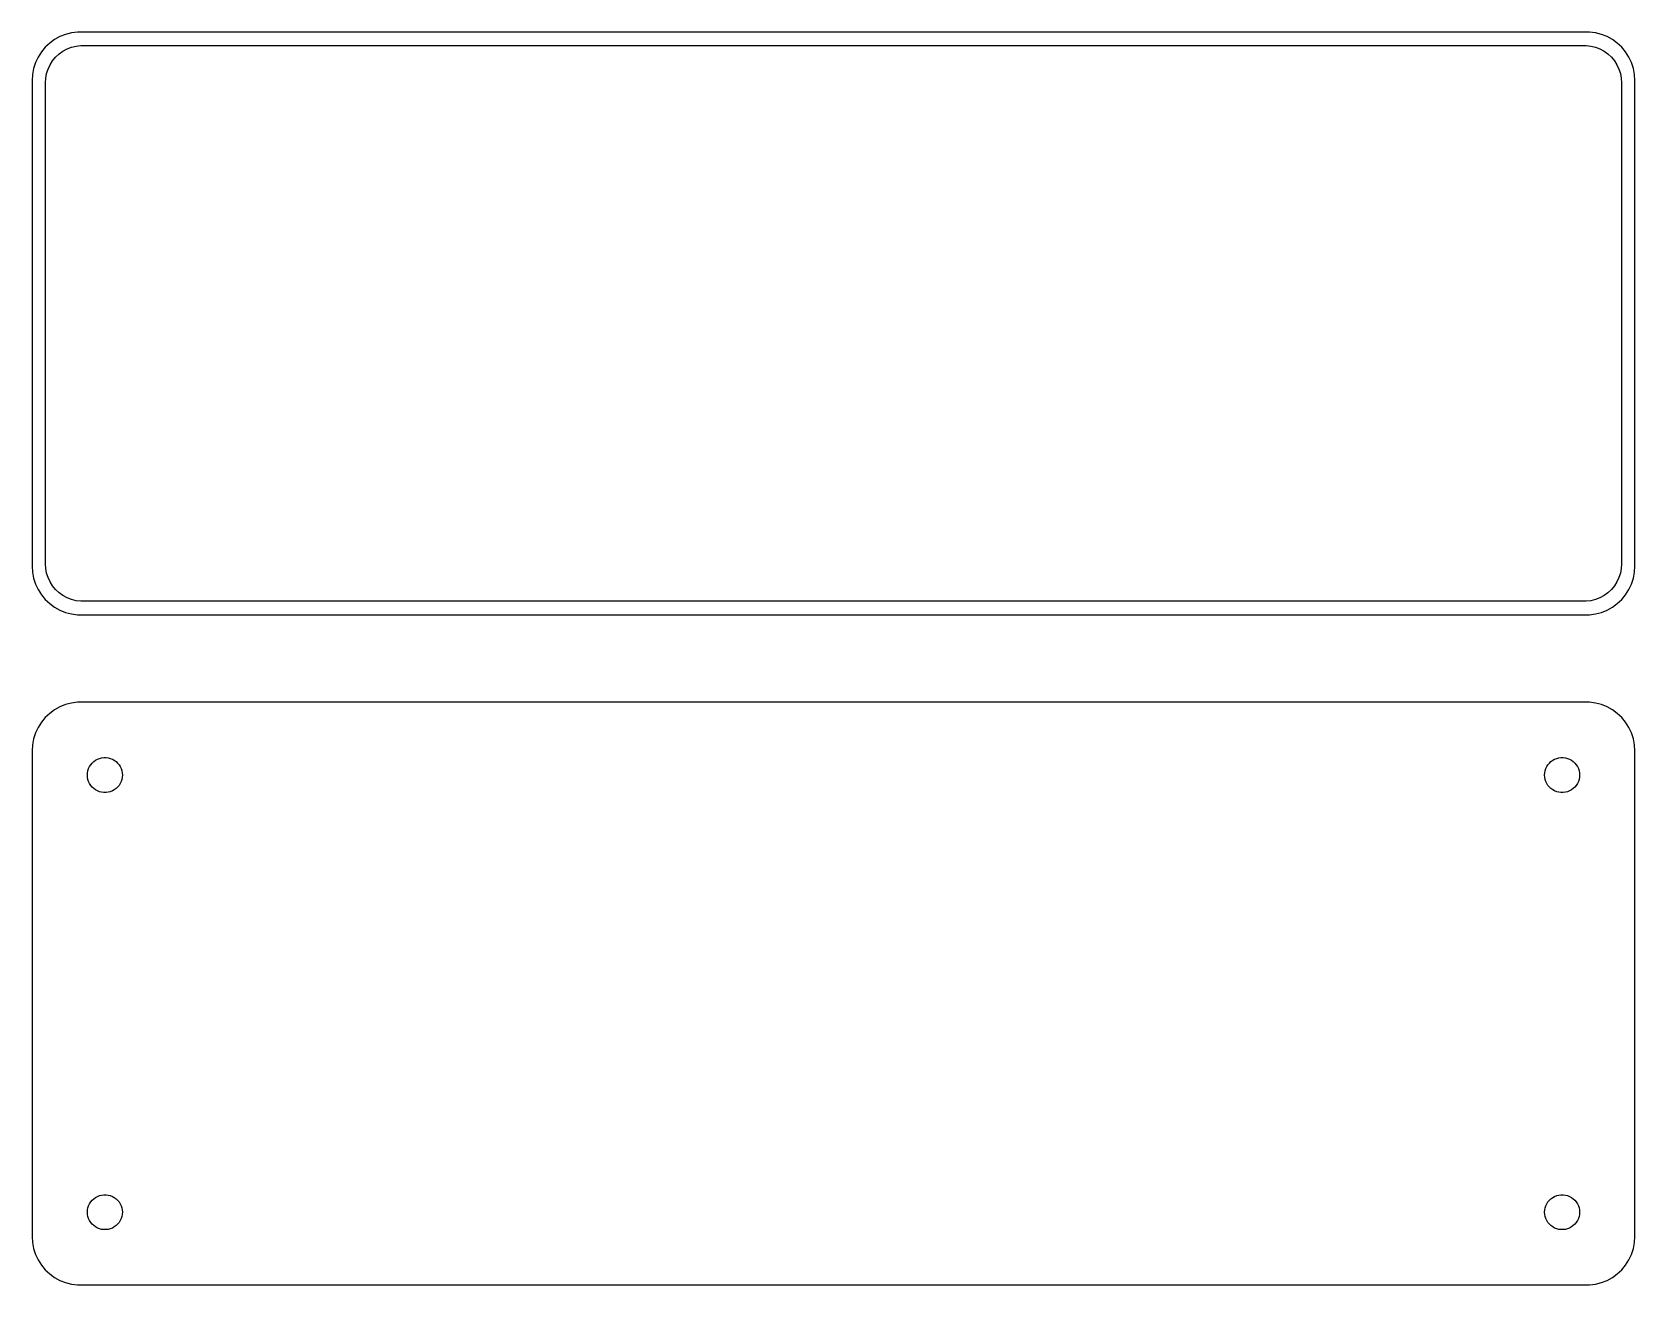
# Model space of a CAD drawing. Header units: metres. Extents: x -82 to 82, y 39 to 168.
import ezdxf

# ---------------------------------------------------------------- set-up
doc = ezdxf.new("R2010")
doc.units = ezdxf.units.M

msp = doc.modelspace()

# ---------------------------------------------------------------- linework, layer by layer
for p, q in [((-80.6871, 166.853), (-81.1448, 166.423)), ((-80.1791, 167.222), (-80.6871, 166.853)), ((-79.6289, 167.524), (-80.1791, 167.222)), ((-79.0451, 167.755), (-79.6289, 167.524)), ((-78.4369, 167.911), (-79.0451, 167.755)), ((-77.8139, 167.99), (-78.4369, 167.911)), ((77.8139, 167.99), (-77.8139, 167.99)), ((78.4369, 167.911), (77.8139, 167.99)), ((79.0451, 167.755), (78.4369, 167.911)), ((79.6289, 167.524), (79.0451, 167.755)), ((80.1791, 167.222), (79.6289, 167.524)), ((80.6871, 166.853), (80.1791, 167.222)), ((81.1448, 166.423), (80.6871, 166.853)), ((-81.8815, 165.409), (-82.1489, 164.841)), ((-81.5451, 165.939), (-81.8815, 165.409)), ((-81.1448, 166.423), (-81.5451, 165.939)), ((-80.6408, 164.614), (-80.3805, 165.024)), ((-80.3805, 165.024), (-80.0707, 165.399)), ((-80.0707, 165.399), (-79.7165, 165.731)), ((-79.7165, 165.731), (-79.3234, 166.017)), ((-79.3234, 166.017), (-78.8975, 166.251)), ((-78.8975, 166.251), (-78.4457, 166.43)), ((-78.4457, 166.43), (-77.9751, 166.551)), ((-77.9751, 166.551), (-77.493, 166.612)), ((-77.493, 166.612), (77.493, 166.612)), ((77.493, 166.612), (77.9751, 166.551)), ((77.9751, 166.551), (78.4457, 166.43)), ((78.4457, 166.43), (78.8975, 166.251)), ((78.8975, 166.251), (79.3234, 166.017)), ((79.3234, 166.017), (79.7165, 165.731)), ((79.7165, 165.731), (80.0707, 165.399)), ((80.0707, 165.399), (80.3805, 165.024)), ((80.3805, 165.024), (80.6408, 164.614)), ((81.5451, 165.939), (81.1448, 166.423)), ((81.8815, 165.409), (81.5451, 165.939)), ((82.1489, 164.841), (81.8815, 165.409)), ((-82.4606, 163.627), (-82.5, 163)), ((-82.3429, 164.243), (-82.4606, 163.627)), ((-82.1489, 164.841), (-82.3429, 164.243)), ((-81.089, 163.235), (-80.9979, 163.712)), ((-80.9979, 163.712), (-80.8477, 164.174)), ((-80.8477, 164.174), (-80.6408, 164.614)), ((80.6408, 164.614), (80.8477, 164.174)), ((80.8477, 164.174), (80.9979, 163.712)), ((80.9979, 163.712), (81.089, 163.235)), ((82.3429, 164.243), (82.1489, 164.841)), ((82.4606, 163.627), (82.3429, 164.243)), ((82.5, 163), (82.4606, 163.627)), ((-82.5, 163), (-82.5, 113)), ((-81.1195, 162.75), (-81.089, 163.235)), ((-81.1195, 113.25), (-81.1195, 162.75)), ((81.089, 163.235), (81.1195, 162.75)), ((81.1195, 162.75), (81.1195, 113.25)), ((82.5, 113), (82.5, 163)), ((-82.5, 113), (-82.4606, 112.373)), ((-82.4606, 112.373), (-82.3429, 111.757)), ((-81.089, 112.765), (-81.1195, 113.25)), ((-80.9979, 112.288), (-81.089, 112.765)), ((-80.8477, 111.826), (-80.9979, 112.288)), ((80.9979, 112.288), (80.8477, 111.826)), ((81.089, 112.765), (80.9979, 112.288)), ((81.1195, 113.25), (81.089, 112.765)), ((82.3429, 111.757), (82.4606, 112.373)), ((82.4606, 112.373), (82.5, 113)), ((-82.3429, 111.757), (-82.1489, 111.159)), ((-82.1489, 111.159), (-81.8815, 110.591)), ((-81.8815, 110.591), (-81.5451, 110.061)), ((-80.6408, 111.386), (-80.8477, 111.826)), ((-80.3805, 110.976), (-80.6408, 111.386)), ((-80.0707, 110.601), (-80.3805, 110.976)), ((-79.7165, 110.269), (-80.0707, 110.601)), ((80.0707, 110.601), (79.7165, 110.269)), ((80.3805, 110.976), (80.0707, 110.601)), ((80.6408, 111.386), (80.3805, 110.976)), ((80.8477, 111.826), (80.6408, 111.386)), ((81.5451, 110.061), (81.8815, 110.591)), ((81.8815, 110.591), (82.1489, 111.159)), ((82.1489, 111.159), (82.3429, 111.757)), ((-81.5451, 110.061), (-81.1448, 109.577)), ((-81.1448, 109.577), (-80.6871, 109.147)), ((-80.6871, 109.147), (-80.1791, 108.778)), ((-79.3234, 109.983), (-79.7165, 110.269)), ((-78.8975, 109.749), (-79.3234, 109.983)), ((-78.4457, 109.57), (-78.8975, 109.749)), ((-77.9751, 109.449), (-78.4457, 109.57)), ((-77.493, 109.388), (-77.9751, 109.449)), ((77.493, 109.388), (-77.493, 109.388)), ((77.9751, 109.449), (77.493, 109.388)), ((78.4457, 109.57), (77.9751, 109.449)), ((78.8975, 109.749), (78.4457, 109.57)), ((79.3234, 109.983), (78.8975, 109.749)), ((79.7165, 110.269), (79.3234, 109.983)), ((80.1791, 108.778), (80.6871, 109.147)), ((80.6871, 109.147), (81.1448, 109.577)), ((81.1448, 109.577), (81.5451, 110.061)), ((-80.1791, 108.778), (-79.6289, 108.476)), ((-79.6289, 108.476), (-79.0451, 108.245)), ((-79.0451, 108.245), (-78.4369, 108.089)), ((-78.4369, 108.089), (-77.8139, 108.01)), ((-77.8139, 108.01), (77.8139, 108.01)), ((77.8139, 108.01), (78.4369, 108.089)), ((78.4369, 108.089), (79.0451, 108.245)), ((79.0451, 108.245), (79.6289, 108.476)), ((79.6289, 108.476), (80.1791, 108.778)), ((-81.1448, 97.4227), (-81.5451, 96.9389)), ((-80.6871, 97.8526), (-81.1448, 97.4227)), ((-80.1791, 98.2216), (-80.6871, 97.8526)), ((-79.6289, 98.5241), (-80.1791, 98.2216)), ((-79.0451, 98.7553), (-79.6289, 98.5241)), ((-78.4369, 98.9114), (-79.0451, 98.7553)), ((-77.8139, 98.9901), (-78.4369, 98.9114)), ((77.8139, 98.9901), (-77.8139, 98.9901)), ((78.4369, 98.9114), (77.8139, 98.9901)), ((79.0451, 98.7553), (78.4369, 98.9114)), ((79.6289, 98.5241), (79.0451, 98.7553)), ((80.1791, 98.2216), (79.6289, 98.5241)), ((80.6871, 97.8526), (80.1791, 98.2216)), ((81.1448, 97.4227), (80.6871, 97.8526)), ((81.5451, 96.9389), (81.1448, 97.4227)), ((-82.1489, 95.8406), (-82.3429, 95.2434)), ((-81.8815, 96.4088), (-82.1489, 95.8406)), ((-81.5451, 96.9389), (-81.8815, 96.4088)), ((81.8815, 96.4088), (81.5451, 96.9389)), ((82.1489, 95.8406), (81.8815, 96.4088)), ((82.3429, 95.2434), (82.1489, 95.8406)), ((-82.4606, 94.6267), (-82.5, 94)), ((-82.3429, 95.2434), (-82.4606, 94.6267)), ((82.4606, 94.6267), (82.3429, 95.2434)), ((82.5, 94), (82.4606, 94.6267)), ((-82.5, 94), (-82.5, 44)), ((-76.5773, 92.3672), (-76.4562, 92.558)), ((-76.4562, 92.558), (-76.3121, 92.7322)), ((-76.3121, 92.7322), (-76.1474, 92.8869)), ((-76.1474, 92.8869), (-75.9645, 93.0198)), ((-75.9645, 93.0198), (-75.7664, 93.1287)), ((-75.7664, 93.1287), (-75.5562, 93.2119)), ((-75.5562, 93.2119), (-75.3373, 93.2681)), ((-75.3373, 93.2681), (-75.113, 93.2964)), ((-75.113, 93.2964), (-74.887, 93.2964)), ((-74.887, 93.2964), (-74.6627, 93.2681)), ((-74.6627, 93.2681), (-74.4438, 93.2119)), ((-74.4438, 93.2119), (-74.2336, 93.1287)), ((-74.2336, 93.1287), (-74.0355, 93.0198)), ((-74.0355, 93.0198), (-73.8526, 92.8869)), ((-73.8526, 92.8869), (-73.6879, 92.7322)), ((-73.6879, 92.7322), (-73.5438, 92.558)), ((-73.5438, 92.558), (-73.4226, 92.3672)), ((73.4226, 92.3672), (73.5438, 92.558)), ((73.5438, 92.558), (73.6879, 92.7322)), ((73.6879, 92.7322), (73.8526, 92.8869)), ((73.8526, 92.8869), (74.0355, 93.0198)), ((74.0355, 93.0198), (74.2336, 93.1287)), ((74.2336, 93.1287), (74.4438, 93.2119)), ((74.4438, 93.2119), (74.6627, 93.2681)), ((74.6627, 93.2681), (74.887, 93.2964)), ((74.887, 93.2964), (75.113, 93.2964)), ((75.113, 93.2964), (75.3373, 93.2681)), ((75.3373, 93.2681), (75.5562, 93.2119)), ((75.5562, 93.2119), (75.7664, 93.1287)), ((75.7664, 93.1287), (75.9645, 93.0198)), ((75.9645, 93.0198), (76.1474, 92.8869)), ((76.1474, 92.8869), (76.3121, 92.7322)), ((76.3121, 92.7322), (76.4562, 92.558)), ((76.4562, 92.558), (76.5773, 92.3672)), ((82.5, 44), (82.5, 94)), ((-76.8, 91.5), (-76.7858, 91.7256)), ((-76.7858, 91.2744), (-76.8, 91.5)), ((-76.7858, 91.7256), (-76.7434, 91.9476)), ((-76.7434, 91.0524), (-76.7858, 91.2744)), ((-76.7434, 91.9476), (-76.6736, 92.1626)), ((-76.6736, 90.8374), (-76.7434, 91.0524)), ((-76.6736, 92.1626), (-76.5773, 92.3672)), ((-76.5773, 90.6328), (-76.6736, 90.8374)), ((-73.4226, 92.3672), (-73.3264, 92.1626)), ((-73.3264, 90.8374), (-73.4226, 90.6328)), ((-73.3264, 92.1626), (-73.2565, 91.9476)), ((-73.2565, 91.0524), (-73.3264, 90.8374)), ((-73.2565, 91.9476), (-73.2142, 91.7256)), ((-73.2142, 91.2744), (-73.2565, 91.0524)), ((-73.2142, 91.7256), (-73.2, 91.5)), ((-73.2, 91.5), (-73.2142, 91.2744)), ((73.2, 91.5), (73.2142, 91.7256)), ((73.2142, 91.2744), (73.2, 91.5)), ((73.2142, 91.7256), (73.2565, 91.9476)), ((73.2565, 91.0524), (73.2142, 91.2744)), ((73.2565, 91.9476), (73.3264, 92.1626)), ((73.3264, 90.8374), (73.2565, 91.0524)), ((73.3264, 92.1626), (73.4226, 92.3672)), ((73.4226, 90.6328), (73.3264, 90.8374)), ((76.5773, 92.3672), (76.6736, 92.1626)), ((76.6736, 90.8374), (76.5773, 90.6328)), ((76.6736, 92.1626), (76.7434, 91.9476)), ((76.7434, 91.0524), (76.6736, 90.8374)), ((76.7434, 91.9476), (76.7858, 91.7256)), ((76.7858, 91.2744), (76.7434, 91.0524)), ((76.7858, 91.7256), (76.8, 91.5)), ((76.8, 91.5), (76.7858, 91.2744)), ((-76.4562, 90.442), (-76.5773, 90.6328)), ((-76.3121, 90.2678), (-76.4562, 90.442)), ((-76.1474, 90.1131), (-76.3121, 90.2678)), ((-75.9645, 89.9802), (-76.1474, 90.1131)), ((-75.7664, 89.8713), (-75.9645, 89.9802)), ((-75.5562, 89.7881), (-75.7664, 89.8713)), ((-75.3373, 89.7319), (-75.5562, 89.7881)), ((-75.113, 89.7036), (-75.3373, 89.7319)), ((-74.887, 89.7036), (-75.113, 89.7036)), ((-74.6627, 89.7319), (-74.887, 89.7036)), ((-74.4438, 89.7881), (-74.6627, 89.7319)), ((-74.2336, 89.8713), (-74.4438, 89.7881)), ((-74.0355, 89.9802), (-74.2336, 89.8713)), ((-73.8526, 90.1131), (-74.0355, 89.9802)), ((-73.6879, 90.2678), (-73.8526, 90.1131)), ((-73.5438, 90.442), (-73.6879, 90.2678)), ((-73.4226, 90.6328), (-73.5438, 90.442)), ((73.5438, 90.442), (73.4226, 90.6328)), ((73.6879, 90.2678), (73.5438, 90.442)), ((73.8526, 90.1131), (73.6879, 90.2678)), ((74.0355, 89.9802), (73.8526, 90.1131)), ((74.2336, 89.8713), (74.0355, 89.9802)), ((74.4438, 89.7881), (74.2336, 89.8713)), ((74.6627, 89.7319), (74.4438, 89.7881)), ((74.887, 89.7036), (74.6627, 89.7319)), ((75.113, 89.7036), (74.887, 89.7036)), ((75.3373, 89.7319), (75.113, 89.7036)), ((75.5562, 89.7881), (75.3373, 89.7319)), ((75.7664, 89.8713), (75.5562, 89.7881)), ((75.9645, 89.9802), (75.7664, 89.8713)), ((76.1474, 90.1131), (75.9645, 89.9802)), ((76.3121, 90.2678), (76.1474, 90.1131)), ((76.4562, 90.442), (76.3121, 90.2678)), ((76.5773, 90.6328), (76.4562, 90.442)), ((-76.3121, 47.7322), (-76.1474, 47.8869)), ((-76.1474, 47.8869), (-75.9645, 48.0198)), ((-75.9645, 48.0198), (-75.7664, 48.1287)), ((-75.7664, 48.1287), (-75.5562, 48.2119)), ((-75.5562, 48.2119), (-75.3373, 48.2681)), ((-75.3373, 48.2681), (-75.113, 48.2964)), ((-75.113, 48.2964), (-74.887, 48.2964)), ((-74.887, 48.2964), (-74.6627, 48.2681)), ((-74.6627, 48.2681), (-74.4438, 48.2119)), ((-74.4438, 48.2119), (-74.2336, 48.1287)), ((-74.2336, 48.1287), (-74.0355, 48.0198)), ((-74.0355, 48.0198), (-73.8526, 47.8869)), ((-73.8526, 47.8869), (-73.6879, 47.7322)), ((73.6879, 47.7322), (73.8526, 47.8869)), ((73.8526, 47.8869), (74.0355, 48.0198)), ((74.0355, 48.0198), (74.2336, 48.1287)), ((74.2336, 48.1287), (74.4438, 48.2119)), ((74.4438, 48.2119), (74.6627, 48.2681)), ((74.6627, 48.2681), (74.887, 48.2964)), ((74.887, 48.2964), (75.113, 48.2964)), ((75.113, 48.2964), (75.3373, 48.2681)), ((75.3373, 48.2681), (75.5562, 48.2119)), ((75.5562, 48.2119), (75.7664, 48.1287)), ((75.7664, 48.1287), (75.9645, 48.0198)), ((75.9645, 48.0198), (76.1474, 47.8869)), ((76.1474, 47.8869), (76.3121, 47.7322)), ((-76.8, 46.5), (-76.7858, 46.7256)), ((-76.7858, 46.2744), (-76.8, 46.5)), ((-76.7858, 46.7256), (-76.7434, 46.9476)), ((-76.7434, 46.0524), (-76.7858, 46.2744)), ((-76.7434, 46.9476), (-76.6736, 47.1626)), ((-76.6736, 47.1626), (-76.5773, 47.3672)), ((-76.5773, 47.3672), (-76.4562, 47.558)), ((-76.4562, 47.558), (-76.3121, 47.7322)), ((-73.6879, 47.7322), (-73.5438, 47.558)), ((-73.5438, 47.558), (-73.4226, 47.3672)), ((-73.4226, 47.3672), (-73.3264, 47.1626)), ((-73.3264, 47.1626), (-73.2565, 46.9476)), ((-73.2565, 46.9476), (-73.2142, 46.7256)), ((-73.2142, 46.2744), (-73.2565, 46.0524)), ((-73.2142, 46.7256), (-73.2, 46.5)), ((-73.2, 46.5), (-73.2142, 46.2744)), ((73.2, 46.5), (73.2142, 46.7256)), ((73.2142, 46.2744), (73.2, 46.5)), ((73.2142, 46.7256), (73.2565, 46.9476)), ((73.2565, 46.0524), (73.2142, 46.2744)), ((73.2565, 46.9476), (73.3264, 47.1626)), ((73.3264, 47.1626), (73.4226, 47.3672)), ((73.4226, 47.3672), (73.5438, 47.558)), ((73.5438, 47.558), (73.6879, 47.7322)), ((76.3121, 47.7322), (76.4562, 47.558)), ((76.4562, 47.558), (76.5773, 47.3672)), ((76.5773, 47.3672), (76.6736, 47.1626)), ((76.6736, 47.1626), (76.7434, 46.9476)), ((76.7434, 46.9476), (76.7858, 46.7256)), ((76.7858, 46.2744), (76.7434, 46.0524)), ((76.7858, 46.7256), (76.8, 46.5)), ((76.8, 46.5), (76.7858, 46.2744)), ((-76.6736, 45.8374), (-76.7434, 46.0524)), ((-76.5773, 45.6328), (-76.6736, 45.8374)), ((-76.4562, 45.442), (-76.5773, 45.6328)), ((-76.3121, 45.2678), (-76.4562, 45.442)), ((-76.1474, 45.1131), (-76.3121, 45.2678)), ((-75.9645, 44.9802), (-76.1474, 45.1131)), ((-75.7664, 44.8713), (-75.9645, 44.9802)), ((-75.5562, 44.7881), (-75.7664, 44.8713)), ((-75.3373, 44.7319), (-75.5562, 44.7881)), ((-75.113, 44.7036), (-75.3373, 44.7319)), ((-74.887, 44.7036), (-75.113, 44.7036)), ((-74.6627, 44.7319), (-74.887, 44.7036)), ((-74.4438, 44.7881), (-74.6627, 44.7319)), ((-74.2336, 44.8713), (-74.4438, 44.7881)), ((-74.0355, 44.9802), (-74.2336, 44.8713)), ((-73.8526, 45.1131), (-74.0355, 44.9802)), ((-73.6879, 45.2678), (-73.8526, 45.1131)), ((-73.5438, 45.442), (-73.6879, 45.2678)), ((-73.4226, 45.6328), (-73.5438, 45.442)), ((-73.3264, 45.8374), (-73.4226, 45.6328)), ((-73.2565, 46.0524), (-73.3264, 45.8374)), ((73.3264, 45.8374), (73.2565, 46.0524)), ((73.4226, 45.6328), (73.3264, 45.8374)), ((73.5438, 45.442), (73.4226, 45.6328)), ((73.6879, 45.2678), (73.5438, 45.442)), ((73.8526, 45.1131), (73.6879, 45.2678)), ((74.0355, 44.9802), (73.8526, 45.1131)), ((74.2336, 44.8713), (74.0355, 44.9802)), ((74.4438, 44.7881), (74.2336, 44.8713)), ((74.6627, 44.7319), (74.4438, 44.7881)), ((74.887, 44.7036), (74.6627, 44.7319)), ((75.113, 44.7036), (74.887, 44.7036)), ((75.3373, 44.7319), (75.113, 44.7036)), ((75.5562, 44.7881), (75.3373, 44.7319)), ((75.7664, 44.8713), (75.5562, 44.7881)), ((75.9645, 44.9802), (75.7664, 44.8713)), ((76.1474, 45.1131), (75.9645, 44.9802)), ((76.3121, 45.2678), (76.1474, 45.1131)), ((76.4562, 45.442), (76.3121, 45.2678)), ((76.5773, 45.6328), (76.4562, 45.442)), ((76.6736, 45.8374), (76.5773, 45.6328)), ((76.7434, 46.0524), (76.6736, 45.8374)), ((-82.5, 44), (-82.4606, 43.3733)), ((-82.4606, 43.3733), (-82.3429, 42.7566)), ((82.3429, 42.7566), (82.4606, 43.3733)), ((82.4606, 43.3733), (82.5, 44)), ((-82.3429, 42.7566), (-82.1489, 42.1594)), ((-82.1489, 42.1594), (-81.8815, 41.5912)), ((-81.8815, 41.5912), (-81.5451, 41.0611)), ((81.5451, 41.0611), (81.8815, 41.5912)), ((81.8815, 41.5912), (82.1489, 42.1594)), ((82.1489, 42.1594), (82.3429, 42.7566)), ((-81.5451, 41.0611), (-81.1448, 40.5773)), ((-81.1448, 40.5773), (-80.6871, 40.1474)), ((-80.6871, 40.1474), (-80.1791, 39.7784)), ((-80.1791, 39.7784), (-79.6289, 39.4759)), ((79.6289, 39.4759), (80.1791, 39.7784)), ((80.1791, 39.7784), (80.6871, 40.1474)), ((80.6871, 40.1474), (81.1448, 40.5773)), ((81.1448, 40.5773), (81.5451, 41.0611)), ((-79.6289, 39.4759), (-79.0451, 39.2447)), ((-79.0451, 39.2447), (-78.4369, 39.0886)), ((-78.4369, 39.0886), (-77.8139, 39.0099)), ((-77.8139, 39.0099), (77.8139, 39.0099)), ((77.8139, 39.0099), (78.4369, 39.0886)), ((78.4369, 39.0886), (79.0451, 39.2447)), ((79.0451, 39.2447), (79.6289, 39.4759))]:
    msp.add_line(p, q)

doc.saveas('drawing.dxf')
